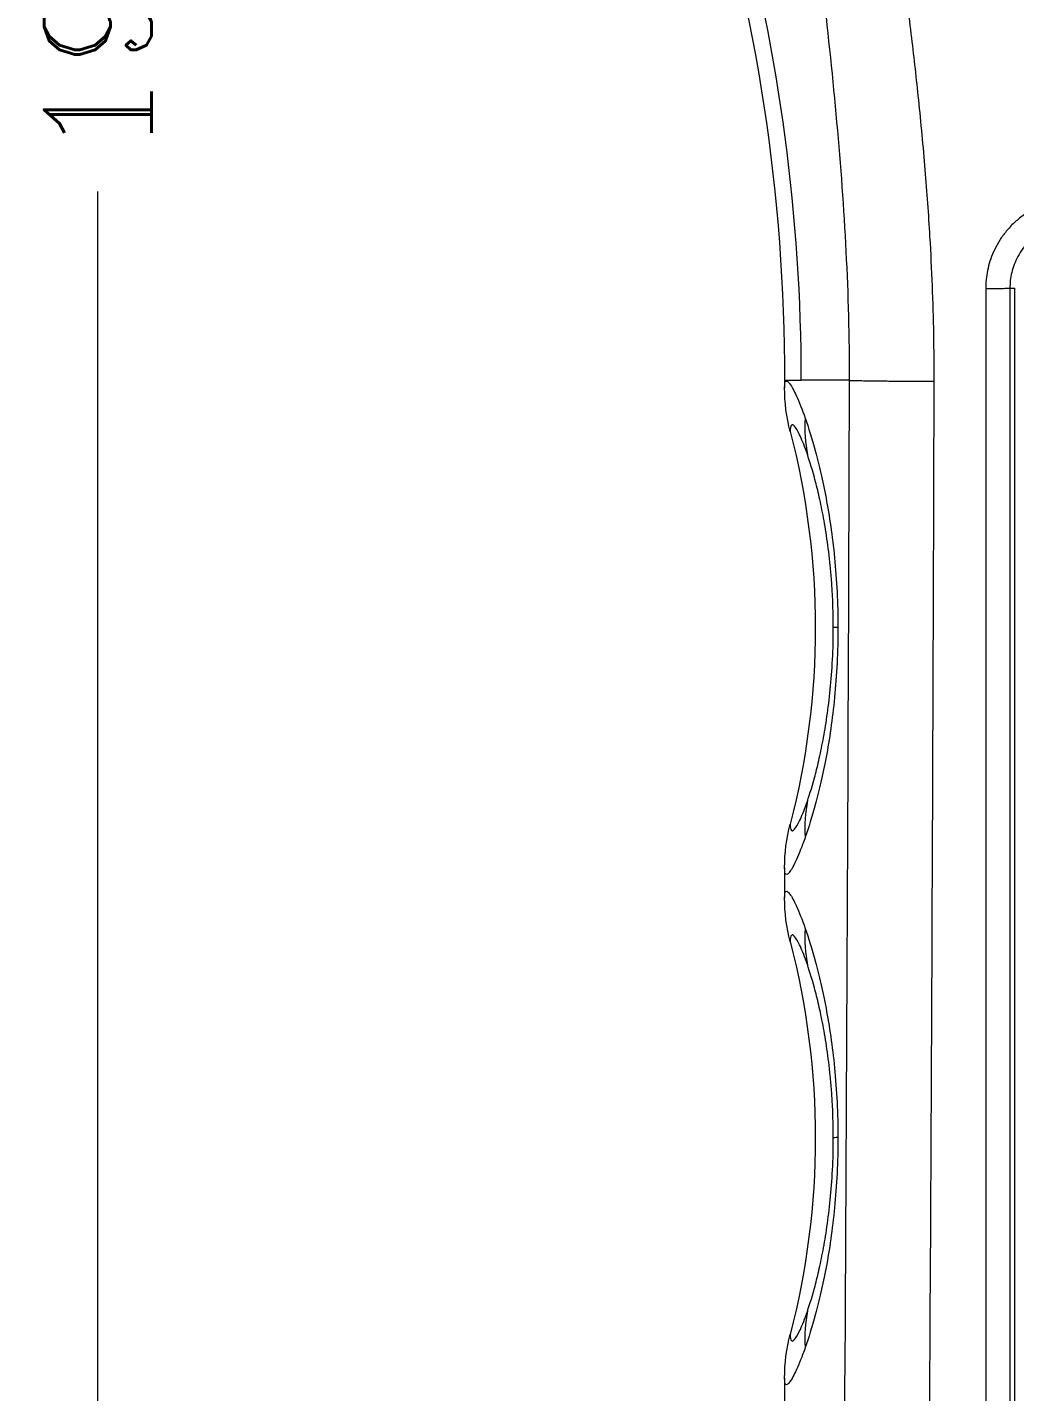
# Model space of a CAD drawing. Header units: millimetres. Extents: x -2408 to -1447, y -915 to -594.
# Drawn here: x -1808.18 to -1776, y -812.55 to -768.09 of the extents above; entities that cross this region are included whole.
import ezdxf

# ---------------------------------------------------------------- set-up
doc = ezdxf.new("R2010")
doc.units = ezdxf.units.MM
doc.layers.get('0').update_dxf_attribs({"linetype": 'CONTINUOUS'})
doc.layers.get('Defpoints').update_dxf_attribs({"linetype": 'CONTINUOUS'})
doc.layers.add('5', color=7, linetype='CONTINUOUS', true_color=0xffffff)
doc.styles.add('ROMANC', font='romanc.shx', dxfattribs={"bigfont": 'gbcbig.shx'})
doc.dimstyles.new('YanXiu', dxfattribs={"dimtxt": 2.5, "dimasz": 2.2, "dimexe": 0.66, "dimexo": 0.66, "dimgap": 0.66, "dimtad": 0, "dimdsep": 46, "dimtxsty": 'ROMANC', "dimcen": 0, "dimclrd": 256, "dimclre": 131, "dimclrt": 42, "dimazin": 2, "dimtfac": 1, "dimtofl": 0, "dimtmove": 0, "dimatfit": 3, "dimfxl": 0, "dimlwd": 5, "dimlwe": 5, "dimarcsym": 0})

# ---------------------------------------------------------------- blocks, each defined once
blk = doc.blocks.new('*D87')
at = {"color": 131, "lineweight": 5}
for p, q in [((1659.063, 697.871), (1603.679, 697.871)), ((1659.063, 507.476), (1603.679, 507.476))]:
    blk.add_line(p, q, dxfattribs=at)
at = {"lineweight": 5}
for p, q in [((1604.379, 695.071), (1604.379, 611.79)), ((1604.379, 510.276), (1604.379, 593.557))]:
    blk.add_line(p, q, dxfattribs=at)
for points in [[(1603.912, 695.071), (1604.846, 695.071), (1604.379, 697.871)], [(1603.912, 510.276), (1604.846, 510.276), (1604.379, 507.476)]]:
    blk.add_solid(points)
at = {"layer": 'Defpoints', "color": 0}
for p in [(1604.379, 697.871), (1659.762, 697.871, 35), (1659.762, 507.476, 35)]:
    blk.add_point(p, dxfattribs=at)
at = {"color": 42, "insert": (1604.379, 602.674), "char_height": 3.5, "attachment_point": 5, "rotation": 90, "style": 'ROMANC'}
blk.add_mtext('190.39', dxfattribs=at)

msp = doc.modelspace()

# ---------------------------------------------------------------- linework, layer by layer
at = {"layer": '5', "color": 7, "linetype": 'Continuous', "lineweight": 5}
for p, q in [((-1776.946, -776.599, 35), (-1776.946, -845.378, 35)), ((-1776.001, -845.362, 35), (-1776.001, -776.594, 35)), ((-1783.501, -779.594, 35), (-1783.501, -779.834, 35)), ((-1783.501, -779.594, 35), (-1782.967, -779.594, 35)), ((-1783.501, -795.48, 35), (-1783.501, -796.459, 35)), ((-1783.501, -812.105, 35), (-1783.501, -813.084, 35))]:
    msp.add_line(p, q, dxfattribs=at)
at = {"layer": '5', "color": 7, "linetype": 'Continuous', "lineweight": 5, "extrusion": (0, 0, -1)}
for centre, radius, start, end in [((1843.069, -779.594, -35), 59.568, 162.7207, 180), ((1807.941, -787.657, -35), 25.439, 165.434, 194.566), ((1807.941, -804.282, -35), 25.439, 165.434, 194.566)]:
    msp.add_arc(centre, radius, start, end, dxfattribs=at)
at = {"layer": '5', "color": 7, "linetype": 'Continuous', "lineweight": 5}
for centre, major_axis, ratio, start_param, end_param in [((-1777.389, -780.828, 35), (-5.239, -1.674), 0.898229, 5.941452, 6.18378), ((-1776.418, -787.646, 35), (-5.5, -0.002), 0.001794, 6.045182, 6.239552), ((-1777.389, -794.483, 35), (-5.239, 1.673), 0.898066, 0.09933, 0.341632), ((-1777.389, -797.453, 35), (-5.239, -1.674), 0.898229, 5.941452, 6.18378), ((-1776.418, -804.271, 35), (-5.5, -0.002), 0.001794, 6.045182, 6.239552), ((-1777.389, -811.108, 35), (-5.239, 1.673), 0.898066, 0.09933, 0.341632)]:
    msp.add_ellipse(centre, major_axis=major_axis, ratio=ratio, start_param=start_param, end_param=end_param, dxfattribs=at)
for points, knots in [([(-1780.193, -762.334, 35), (-1780.1, -762.976, 35), (-1779.911, -764.281, 35), (-1779.631, -766.315, 35), (-1779.369, -768.378, 35), (-1779.125, -770.539, 35), (-1778.923, -772.697, 35), (-1778.778, -774.721, 35), (-1778.69, -776.506, 35), (-1778.642, -778.077, 35), (-1778.638, -779.113, 35), (-1778.636, -779.625, 35)], [0, 0, 0, 0, 0.111948, 0.227687, 0.354418, 0.470901, 0.603067, 0.728631, 0.821143, 0.911586, 1, 1, 1, 1]), ([(-1782.725, -762.705, 35), (-1782.566, -764.129, 35), (-1782.398, -765.546, 35), (-1782.081, -768.371, 35), (-1781.931, -769.78, 35), (-1781.55, -773.998, 35), (-1781.388, -776.803, 35), (-1781.396, -779.594, 35)], [0, 0, 0, 0, 0.25, 0.25, 0.5, 0.5, 1, 1, 1, 1]), ([(-1774.019, -773.674, 35), (-1774.067, -773.675, 35), (-1774.162, -773.676, 35), (-1774.305, -773.687, 35), (-1774.447, -773.704, 35), (-1774.634, -773.736, 35), (-1774.866, -773.795, 35), (-1775.289, -773.945, 35), (-1775.711, -774.188, 35), (-1776.093, -774.523, 35), (-1776.336, -774.8, 35), (-1776.537, -775.094, 35), (-1776.694, -775.397, 35), (-1776.812, -775.704, 35), (-1776.891, -776.008, 35), (-1776.938, -776.307, 35), (-1776.943, -776.503, 35), (-1776.946, -776.599, 35)], [0, 0, 0, 0, 0.03113, 0.062276, 0.09343, 0.124585, 0.186702, 0.249437, 0.41764, 0.500516, 0.58064, 0.65784, 0.7321, 0.803436, 0.871868, 0.937403, 1, 1, 1, 1]), ([(-1773.999, -774.419, 35), (-1774.043, -774.42, 35), (-1774.138, -774.422, 35), (-1774.289, -774.438, 35), (-1774.457, -774.468, 35), (-1774.641, -774.516, 35), (-1774.916, -774.616, 35), (-1775.228, -774.79, 35), (-1775.524, -775.043, 35), (-1775.738, -775.293, 35), (-1775.901, -775.549, 35), (-1776.023, -775.813, 35), (-1776.104, -776.079, 35), (-1776.151, -776.339, 35), (-1776.157, -776.51, 35), (-1776.16, -776.594, 35)], [0, 0, 0, 0, 0.0392, 0.083859, 0.134002, 0.189669, 0.250914, 0.392664, 0.50128, 0.593178, 0.682183, 0.767668, 0.849109, 0.926497, 1, 1, 1, 1]), ([(-1776.946, -776.599, 35), (-1776.867, -776.599, 35), (-1776.784, -776.599, 35), (-1776.62, -776.598, 35), (-1776.539, -776.598, 35), (-1776.394, -776.597, 35), (-1776.33, -776.596, 35), (-1776.226, -776.595, 35), (-1776.187, -776.594, 35), (-1776.16, -776.594, 35)], [0, 0, 0, 0, 0.25, 0.25, 0.5, 0.5, 0.75, 0.75, 1, 1, 1, 1]), ([(-1776.16, -776.594, 35), (-1776.16, -778.357, 35), (-1776.16, -781.884, 35), (-1776.16, -787.174, 35), (-1776.16, -792.465, 35), (-1776.16, -797.755, 35), (-1776.16, -803.045, 35), (-1776.16, -808.335, 35), (-1776.16, -813.625, 35), (-1776.16, -818.915, 35), (-1776.16, -824.204, 35), (-1776.16, -829.494, 35), (-1776.16, -834.783, 35), (-1776.16, -840.072, 35), (-1776.16, -843.597, 35), (-1776.16, -845.36, 35)], [0, 0, 0, 0, 0.076917, 0.153836, 0.230755, 0.307675, 0.384596, 0.461518, 0.538441, 0.615365, 0.69229, 0.769216, 0.846143, 0.923071, 1, 1, 1, 1]), ([(-1783.501, -779.834, 35), (-1783.501, -779.713, 35), (-1783.487, -779.643, 35), (-1783.443, -779.613, 35), (-1783.425, -779.616, 35), (-1783.381, -779.646, 35), (-1783.356, -779.673, 35), (-1783.269, -779.792, 35), (-1783.198, -779.922, 35), (-1783.03, -780.29, 35), (-1782.933, -780.532, 35), (-1782.723, -781.131, 35), (-1782.609, -781.489, 35), (-1782.434, -782.139, 35), (-1782.376, -782.373, 35), (-1782.261, -782.875, 35), (-1782.204, -783.143, 35), (-1782.096, -783.718, 35), (-1782.044, -784.029, 35), (-1781.951, -784.679, 35), (-1781.909, -785.019, 35), (-1781.839, -785.731, 35), (-1781.811, -786.108, 35), (-1781.773, -786.868, 35), (-1781.763, -787.253, 35), (-1781.763, -788.032, 35), (-1781.772, -788.427, 35), (-1781.81, -789.196, 35), (-1781.838, -789.569, 35), (-1781.907, -790.279, 35), (-1781.949, -790.62, 35), (-1782.042, -791.274, 35), (-1782.094, -791.583, 35), (-1782.202, -792.161, 35), (-1782.259, -792.43, 35), (-1782.375, -792.937, 35), (-1782.434, -793.172, 35), (-1782.608, -793.818, 35), (-1782.721, -794.178, 35), (-1782.879, -794.63, 35), (-1782.93, -794.766, 35), (-1783.026, -795.008, 35), (-1783.071, -795.113, 35), (-1783.197, -795.39, 35), (-1783.269, -795.52, 35), (-1783.356, -795.641, 35), (-1783.381, -795.668, 35), (-1783.425, -795.698, 35), (-1783.443, -795.7, 35), (-1783.487, -795.67, 35), (-1783.501, -795.601, 35), (-1783.501, -795.48, 35)], [0, 0, 0, 0, 0.0625, 0.0625, 0.09375, 0.09375, 0.125, 0.125, 0.1875, 0.1875, 0.25, 0.25, 0.3125, 0.3125, 0.34375, 0.34375, 0.375, 0.375, 0.40625, 0.40625, 0.4375, 0.4375, 0.46875, 0.46875, 0.5, 0.5, 0.53125, 0.53125, 0.5625, 0.5625, 0.59375, 0.59375, 0.625, 0.625, 0.65625, 0.65625, 0.6875, 0.6875, 0.75, 0.75, 0.78125, 0.78125, 0.8125, 0.8125, 0.875, 0.875, 0.90625, 0.90625, 0.9375, 0.9375, 1, 1, 1, 1]), ([(-1783.319, -794.055, 35), (-1783.316, -794.164, 35), (-1783.303, -794.231, 35), (-1783.255, -794.287, 35), (-1783.221, -794.276, 35), (-1783.131, -794.172, 35), (-1783.075, -794.08, 35), (-1782.946, -793.809, 35), (-1782.872, -793.631, 35), (-1782.708, -793.167, 35), (-1782.619, -792.887, 35), (-1782.481, -792.376, 35), (-1782.434, -792.19, 35), (-1782.34, -791.78, 35), (-1782.293, -791.559, 35), (-1782.203, -791.083, 35), (-1782.16, -790.827, 35), (-1782.079, -790.271, 35), (-1782.042, -789.978, 35), (-1781.981, -789.361, 35), (-1781.956, -789.035, 35), (-1781.921, -788.35, 35), (-1781.912, -787.997, 35), (-1781.913, -787.302, 35), (-1781.922, -786.958, 35), (-1781.948, -786.445, 35), (-1781.958, -786.276, 35), (-1781.983, -785.948, 35), (-1781.997, -785.79, 35), (-1782.044, -785.326, 35), (-1782.08, -785.035, 35), (-1782.161, -784.481, 35), (-1782.204, -784.224, 35), (-1782.294, -783.749, 35), (-1782.34, -783.53, 35), (-1782.434, -783.124, 35), (-1782.481, -782.936, 35), (-1782.62, -782.423, 35), (-1782.709, -782.144, 35), (-1782.872, -781.684, 35), (-1782.947, -781.503, 35), (-1783.076, -781.233, 35), (-1783.131, -781.141, 35), (-1783.22, -781.038, 35), (-1783.255, -781.026, 35), (-1783.303, -781.082, 35), (-1783.316, -781.15, 35), (-1783.319, -781.259, 35)], [0, 0, 0, 0, 0.0625, 0.0625, 0.125, 0.125, 0.1875, 0.1875, 0.25, 0.25, 0.3125, 0.3125, 0.34375, 0.34375, 0.375, 0.375, 0.40625, 0.40625, 0.4375, 0.4375, 0.46875, 0.46875, 0.5, 0.5, 0.53125, 0.53125, 0.546875, 0.546875, 0.5625, 0.5625, 0.59375, 0.59375, 0.625, 0.625, 0.65625, 0.65625, 0.6875, 0.6875, 0.75, 0.75, 0.8125, 0.8125, 0.875, 0.875, 0.9375, 0.9375, 1, 1, 1, 1]), ([(-1783.501, -796.459, 35), (-1783.501, -796.338, 35), (-1783.487, -796.268, 35), (-1783.443, -796.238, 35), (-1783.425, -796.241, 35), (-1783.381, -796.271, 35), (-1783.356, -796.298, 35), (-1783.269, -796.417, 35), (-1783.198, -796.547, 35), (-1783.03, -796.915, 35), (-1782.933, -797.157, 35), (-1782.723, -797.756, 35), (-1782.609, -798.114, 35), (-1782.434, -798.764, 35), (-1782.376, -798.998, 35), (-1782.261, -799.5, 35), (-1782.204, -799.768, 35), (-1782.096, -800.343, 35), (-1782.044, -800.654, 35), (-1781.951, -801.304, 35), (-1781.909, -801.644, 35), (-1781.839, -802.356, 35), (-1781.811, -802.733, 35), (-1781.773, -803.493, 35), (-1781.763, -803.878, 35), (-1781.763, -804.657, 35), (-1781.772, -805.052, 35), (-1781.81, -805.821, 35), (-1781.838, -806.194, 35), (-1781.907, -806.904, 35), (-1781.949, -807.245, 35), (-1782.042, -807.899, 35), (-1782.094, -808.208, 35), (-1782.202, -808.786, 35), (-1782.259, -809.055, 35), (-1782.375, -809.562, 35), (-1782.434, -809.797, 35), (-1782.608, -810.443, 35), (-1782.721, -810.803, 35), (-1782.879, -811.255, 35), (-1782.93, -811.391, 35), (-1783.026, -811.633, 35), (-1783.071, -811.738, 35), (-1783.197, -812.015, 35), (-1783.269, -812.145, 35), (-1783.356, -812.266, 35), (-1783.381, -812.293, 35), (-1783.425, -812.323, 35), (-1783.443, -812.325, 35), (-1783.487, -812.295, 35), (-1783.501, -812.226, 35), (-1783.501, -812.105, 35)], [0, 0, 0, 0, 0.0625, 0.0625, 0.09375, 0.09375, 0.125, 0.125, 0.1875, 0.1875, 0.25, 0.25, 0.3125, 0.3125, 0.34375, 0.34375, 0.375, 0.375, 0.40625, 0.40625, 0.4375, 0.4375, 0.46875, 0.46875, 0.5, 0.5, 0.53125, 0.53125, 0.5625, 0.5625, 0.59375, 0.59375, 0.625, 0.625, 0.65625, 0.65625, 0.6875, 0.6875, 0.75, 0.75, 0.78125, 0.78125, 0.8125, 0.8125, 0.875, 0.875, 0.90625, 0.90625, 0.9375, 0.9375, 1, 1, 1, 1]), ([(-1783.319, -810.68, 35), (-1783.316, -810.789, 35), (-1783.303, -810.856, 35), (-1783.255, -810.912, 35), (-1783.221, -810.901, 35), (-1783.131, -810.797, 35), (-1783.075, -810.705, 35), (-1782.946, -810.434, 35), (-1782.872, -810.256, 35), (-1782.708, -809.792, 35), (-1782.619, -809.512, 35), (-1782.481, -809.001, 35), (-1782.434, -808.815, 35), (-1782.34, -808.405, 35), (-1782.293, -808.184, 35), (-1782.203, -807.708, 35), (-1782.16, -807.452, 35), (-1782.079, -806.896, 35), (-1782.042, -806.603, 35), (-1781.981, -805.986, 35), (-1781.956, -805.66, 35), (-1781.921, -804.975, 35), (-1781.912, -804.622, 35), (-1781.913, -803.927, 35), (-1781.922, -803.583, 35), (-1781.948, -803.07, 35), (-1781.958, -802.901, 35), (-1781.983, -802.573, 35), (-1781.997, -802.415, 35), (-1782.044, -801.951, 35), (-1782.08, -801.66, 35), (-1782.161, -801.106, 35), (-1782.204, -800.849, 35), (-1782.294, -800.374, 35), (-1782.34, -800.155, 35), (-1782.434, -799.749, 35), (-1782.481, -799.561, 35), (-1782.62, -799.048, 35), (-1782.709, -798.769, 35), (-1782.872, -798.309, 35), (-1782.947, -798.128, 35), (-1783.076, -797.858, 35), (-1783.131, -797.766, 35), (-1783.22, -797.663, 35), (-1783.255, -797.651, 35), (-1783.303, -797.707, 35), (-1783.316, -797.775, 35), (-1783.319, -797.884, 35)], [0, 0, 0, 0, 0.0625, 0.0625, 0.125, 0.125, 0.1875, 0.1875, 0.25, 0.25, 0.3125, 0.3125, 0.34375, 0.34375, 0.375, 0.375, 0.40625, 0.40625, 0.4375, 0.4375, 0.46875, 0.46875, 0.5, 0.5, 0.53125, 0.53125, 0.546875, 0.546875, 0.5625, 0.5625, 0.59375, 0.59375, 0.625, 0.625, 0.65625, 0.65625, 0.6875, 0.6875, 0.75, 0.75, 0.8125, 0.8125, 0.875, 0.875, 0.9375, 0.9375, 1, 1, 1, 1])]:
    msp.add_open_spline(points, degree=3, knots=knots, dxfattribs=at)
for points in [[(-1785.056, -763.891, 35), (-1783.673, -769.003, 35), (-1782.968, -774.298, 35), (-1782.967, -779.594, 35)], [(-1776.16, -776.594, 35), (-1776.107, -776.594, 35), (-1776.054, -776.594, 35), (-1776.001, -776.594, 35)], [(-1781.396, -779.594, 35), (-1782.09, -779.594, 35), (-1782.616, -779.594, 35), (-1782.967, -779.594, 35)], [(-1781.396, -779.594, 35), (-1781.466, -803.04, 35), (-1781.617, -826.482, 35), (-1781.822, -849.913, 35)], [(-1778.636, -779.625, 35), (-1778.659, -787.452, 35), (-1778.72, -803.103, 35), (-1778.859, -826.567, 35), (-1778.978, -842.202, 35), (-1779.044, -850.017, 35)], [(-1783.319, -781.259, 35), (-1783.44, -780.792, 35), (-1783.501, -780.316, 35), (-1783.501, -779.834, 35)], [(-1783.501, -795.48, 35), (-1783.501, -794.997, 35), (-1783.44, -794.522, 35), (-1783.319, -794.055, 35)], [(-1783.319, -797.884, 35), (-1783.44, -797.417, 35), (-1783.501, -796.941, 35), (-1783.501, -796.459, 35)], [(-1783.501, -812.105, 35), (-1783.501, -811.622, 35), (-1783.44, -811.147, 35), (-1783.319, -810.68, 35)]]:
    msp.add_open_spline(points, degree=3, dxfattribs=at)
msp.add_rational_spline([(-1781.396, -779.594, 35), (-1781.045, -779.609, 35), (-1779.99, -779.621, 35), (-1778.636, -779.625, 35)], [1.1066946564, 0.96443282753, 0.96443511457, 1.10670151752], degree=3, dxfattribs=at)

# ---------------------------------------------------------------- dimensions: what is measured, and where the dimension line sits
dim = msp.add_linear_dim(base=(-1805.8845, -669.1312), p1=(-1750.5013, -859.526, 35), p2=(-1750.5013, -669.1312, 35), angle=90, dimstyle='YanXiu', override={"dimtxt": 3.5, "dimasz": 2.8, "dimexe": 0.69965, "dimexo": 0.69965, "dimgap": 0.69965})
dim.commit()
dim.dimension.update_dxf_attribs({"geometry": '*D87', "text_midpoint": (-1805.8845, -764.3286), "insert": (-3410.2636, -1367.0022)})

doc.saveas('drawing.dxf')
